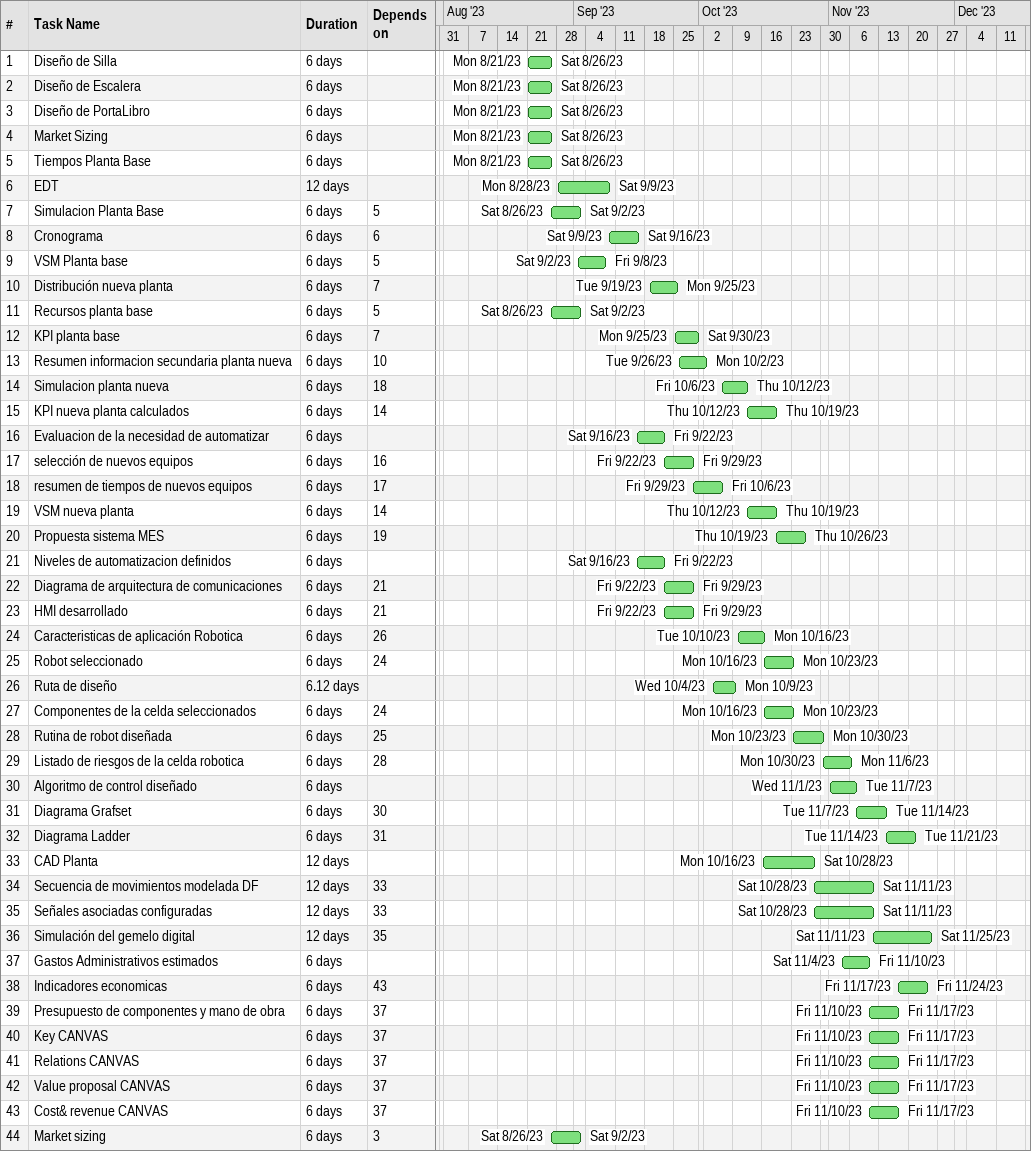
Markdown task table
| ID | Task | Duration | Start | Finish | Predecessors |
|---|---|---|---|---|---|
| 1 | Diseño de Silla | 6d | 2023-08-21 | 2023-08-26 |  |
| 2 | Diseño de Escalera | 6d | 2023-08-21 | 2023-08-26 |  |
| 3 | Diseño de PortaLibro | 6d | 2023-08-21 | 2023-08-26 |  |
| 4 | Market Sizing | 6d | 2023-08-21 | 2023-08-26 |  |
| 5 | Tiempos Planta Base | 6d | 2023-08-21 | 2023-08-26 |  |
| 6 | EDT | 12d | 2023-08-28 | 2023-09-09 |  |
| 7 | Simulacion Planta Base | 6d | 2023-08-26 | 2023-09-02 | 5 |
| 8 | Cronograma | 6d | 2023-09-09 | 2023-09-16 | 6 |
| 9 | VSM Planta base | 6d | 2023-09-02 | 2023-09-08 | 5 |
| 10 | Distribución nueva planta | 6d | 2023-09-19 | 2023-09-25 | 7 |
| 11 | Recursos planta base | 6d | 2023-08-26 | 2023-09-02 | 5 |
| 12 | KPI planta base | 6d | 2023-09-25 | 2023-09-30 | 7 |
| 13 | Resumen informacion secundaria planta nueva | 6d | 2023-09-26 | 2023-10-02 | 10 |
| 14 | Simulacion planta nueva | 6d | 2023-10-06 | 2023-10-12 | 18 |
| 15 | KPI nueva planta calculados | 6d | 2023-10-12 | 2023-10-19 | 14 |
| 16 | Evaluacion de la necesidad de automatizar | 6d | 2023-09-16 | 2023-09-22 |  |
| 17 | selección de nuevos equipos | 6d | 2023-09-22 | 2023-09-29 | 16 |
| 18 | resumen de tiempos de nuevos equipos | 6d | 2023-09-29 | 2023-10-06 | 17 |
| 19 | VSM nueva planta | 6d | 2023-10-12 | 2023-10-19 | 14 |
| 20 | Propuesta sistema MES | 6d | 2023-10-19 | 2023-10-26 | 19 |
| 21 | Niveles de automatizacion definidos | 6d | 2023-09-16 | 2023-09-22 |  |
| 22 | Diagrama de arquitectura de comunicaciones | 6d | 2023-09-22 | 2023-09-29 | 21 |
| 23 | HMI desarrollado | 6d | 2023-09-22 | 2023-09-29 | 21 |
| 24 | Caracteristicas de aplicación Robotica | 6d | 2023-10-10 | 2023-10-16 | 26 |
| 25 | Robot seleccionado | 6d | 2023-10-16 | 2023-10-23 | 24 |
| 26 | Ruta de diseño | 6.12d | 2023-10-04 | 2023-10-09 |  |
| 27 | Componentes de la celda seleccionados | 6d | 2023-10-16 | 2023-10-23 | 24 |
| 28 | Rutina de robot diseñada | 6d | 2023-10-23 | 2023-10-30 | 25 |
| 29 | Listado de riesgos de la celda robotica | 6d | 2023-10-30 | 2023-11-06 | 28 |
| 30 | Algoritmo de control diseñado | 6d | 2023-11-01 | 2023-11-07 |  |
| 31 | Diagrama Grafset | 6d | 2023-11-07 | 2023-11-14 | 30 |
| 32 | Diagrama Ladder | 6d | 2023-11-14 | 2023-11-21 | 31 |
| 33 | CAD Planta | 12d | 2023-10-16 | 2023-10-28 |  |
| 34 | Secuencia de movimientos modelada DF | 12d | 2023-10-28 | 2023-11-11 | 33 |
| 35 | Señales asociadas configuradas | 12d | 2023-10-28 | 2023-11-11 | 33 |
| 36 | Simulación del gemelo digital | 12d | 2023-11-11 | 2023-11-25 | 35 |
| 37 | Gastos Administrativos estimados | 6d | 2023-11-04 | 2023-11-10 |  |
| 38 | Indicadores economicas | 6d | 2023-11-17 | 2023-11-24 | 43 |
| 39 | Presupuesto de componentes y mano de obra | 6d | 2023-11-10 | 2023-11-17 | 37 |
| 40 | Key CANVAS | 6d | 2023-11-10 | 2023-11-17 | 37 |
| 41 | Relations CANVAS | 6d | 2023-11-10 | 2023-11-17 | 37 |
| 42 | Value proposal CANVAS | 6d | 2023-11-10 | 2023-11-17 | 37 |
| 43 | Cost& revenue CANVAS | 6d | 2023-11-10 | 2023-11-17 | 37 |
| 44 | Market sizing | 6d | 2023-08-26 | 2023-09-02 | 3 |
